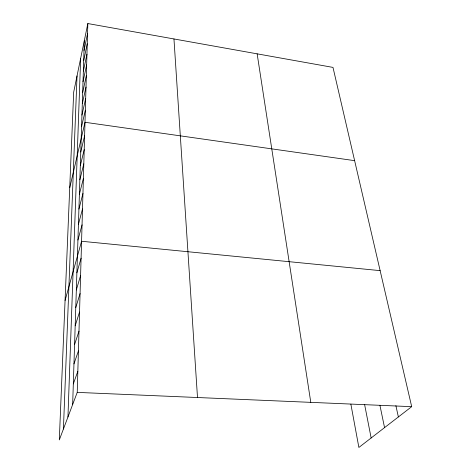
<?xml version="1.0" encoding="UTF-8"?>
<svg xmlns="http://www.w3.org/2000/svg" width="471" height="471" viewBox="0 0 471 471"><rect width="100%" height="100%" fill="white"/><g stroke="black" fill="none" stroke-linecap="round" stroke-linejoin="round"><path stroke-width="0.71" d="M87.841 23.55L73.682 92.133L59.305 439.938L77.232 392.384L87.841 23.55L332.991 67.406L411.695 406.667L358.878 447.45L350.871 404.177M72.658 404.518L84.327 40.577M67.948 417L80.641 58.428M63.42 429.016L77.026 75.937M84.009 50.532L87.553 33.547M83.679 60.7L87.259 43.768M83.349 71.097L86.958 54.218M83.008 81.73L86.652 64.916M82.655 92.599L86.334 75.855M82.301 103.72L86.016 87.053M81.936 115.095L85.687 98.516M81.56 126.74L85.345 110.255M69.732 187.752L84.998 122.283L354.622 160.658M80.753 152.003L84.615 135.754M80.311 165.704L84.215 149.59M79.864 179.769L83.809 163.814M79.399 194.223L83.385 178.432M78.922 209.077L82.955 193.469M78.433 224.349L82.507 208.941M77.927 240.051L82.048 224.861M65.069 300.498L81.577 241.264L380.138 270.637M76.879 272.844L81.094 258.155M76.326 289.977L80.588 275.564M75.76 307.622L80.076 293.521M75.177 325.814L79.54 312.043M74.577 344.572L78.993 331.16M73.959 363.918L78.421 350.901M73.317 383.894L77.839 371.295M77.232 392.384L411.695 406.667M395.887 405.655L398.372 416.959M379.95 405.443L384.554 427.627M364.636 404.677L371.148 437.977M257.142 53.835L310.789 402.358M173.958 38.958L197.502 397.518"/></g></svg>
